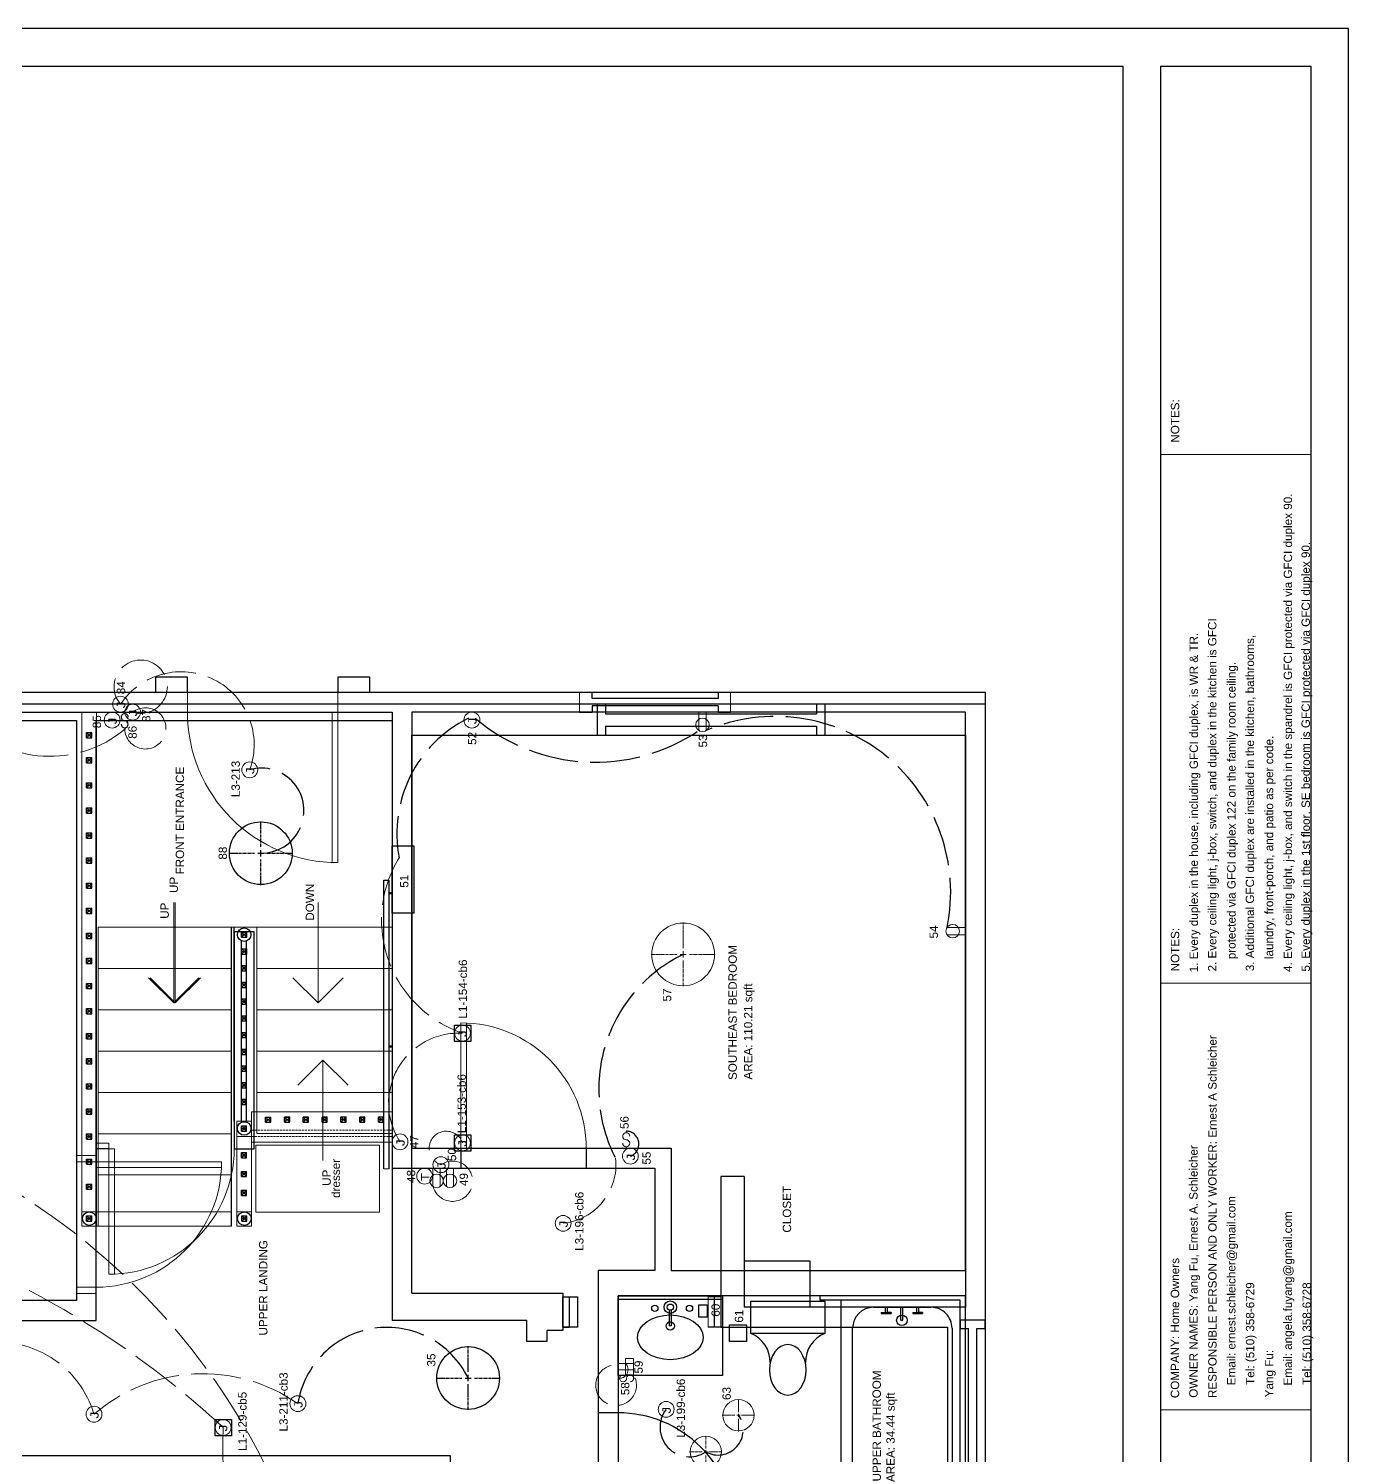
# Model space of a CAD drawing. Header units: inches. Extents: x 12 to 619, y -4 to 515.
# Drawn here: x 303.6 to 619.4, y 174 to 515.3 of the extents above; entities that cross this region are included whole.
import ezdxf

# ---------------------------------------------------------------- set-up
doc = ezdxf.new("R2010")
doc.units = ezdxf.units.IN
doc.header["$MEASUREMENT"] = 0
for name, pattern in [('ACAD_ISO02W100', [15, 12, -3]), ('CENTER2', [1.125, 0.75, -0.125, 0.125, -0.125]), ('DASHED', [0.75, 0.5, -0.25])]:
    doc.linetypes.add(name, pattern=pattern)
doc.layers.get('0').update_dxf_attribs({"color": 1, "lineweight": 9})
for name, color, linetype, lineweight in [('00-page-edge', 7, 'Continuous', 9), ('A101-Floorplan-1st-floor', 7, 'Continuous', 9), ('A201-Floorplan-2nd-floor', 7, 'Continuous', 9), ('A201-Text', 7, 'Continuous', 9), ('E201-Electrical-2nd-floor', 7, 'Continuous', 9)]:
    doc.layers.add(name, color=color, linetype=linetype, lineweight=lineweight)
doc.layers.add('Title Block', color=7, linetype='Continuous')
doc.layers.get('0').off()
doc.styles.add('Reg', font='Courier New.ttf', dxfattribs={"height": 1})
doc.styles.get("Standard").update_dxf_attribs({"font": 'Arial.ttf', "height": 2})

# ---------------------------------------------------------------- blocks, each defined once
blk = doc.blocks.new('L2-SE-bedroom-window')
at = {"lineweight": 30}
blk.add_line((0, -33.125), (0, -36.125), dxfattribs=at)
at = {"layer": 'A201-Floorplan-2nd-floor'}
for p, q in [((4.75, 0), (0, 0)), ((0, -36.125), (4.75, -36.125))]:
    blk.add_line(p, q, dxfattribs=at)
at = {"layer": 'A201-Floorplan-2nd-floor', "lineweight": 30}
for p, q in [((0, 0), (0, -3)), ((4.75, 0), (4.75, -3)), ((1.5, -3), (0, -3)), ((1.5, -33.125), (1.5, -3)), ((3.25, -3), (4.75, -3)), ((3.25, -33.125), (3.25, -3)), ((1.5, -33.125), (0, -33.125)), ((4.75, -33.125), (3.25, -33.125)), ((4.75, -33.125), (4.75, -36.125))]:
    blk.add_line(p, q, dxfattribs=at)
blk = doc.blocks.new('L2-bathroom-door')
at = {"lineweight": 30}
for p, q in [((0, -28), (0, 0)), ((1.25, 0), (0, 0)), ((0, 0), (0, 0)), ((1.25, -27.97), (1.25, 0))]:
    blk.add_line(p, q, dxfattribs=at)
blk.add_arc((0, 0), 28, 270, 0, dxfattribs=at)
blk = doc.blocks.new('L2-SE-bedroom')
at = {"layer": 'A201-Floorplan-2nd-floor'}
for p, q in [((30, 0), (0, 0)), ((0, 0), (0, -1.38)), ((0, -1.38), (29.97, -1.38))]:
    blk.add_line(p, q, dxfattribs=at)
blk.add_arc((0, 0), 30, 270, 0, dxfattribs=at)
blk = doc.blocks.new('L2-bathroom-bath-tub')
at = {"lineweight": 30}
for p, q in [((-1, 0), (0, 0)), ((-58.68, 0), (-59.68, 0)), ((-58.68, -33.5), (-58.68, 0)), ((-1, -33.5), (-1, 0)), ((-58.68, -5), (-1, -5)), ((-51.34, -7.77), (-7.72, -7.77)), ((-56.34, -26.56), (-56.34, -12.77)), ((-2.72, -12.77), (-2.72, -26.56)), ((-58.68, -33.5), (-1, -33.5)), ((-7.72, -31.56), (-51.34, -31.56))]:
    blk.add_line(p, q, dxfattribs=at)
for centre, start, end in [((-51.34, -12.77), 90, 180), ((-7.72, -12.77), 0, 90), ((-51.34, -26.56), 180, 270), ((-7.72, -26.56), 270, 0)]:
    blk.add_arc(centre, 5, start, end, dxfattribs=at)
blk = doc.blocks.new('L2-bathroom-window')
at = {"lineweight": 30}
for p, q in [((0, 0), (0, 6)), ((0, 6), (2, 6)), ((2, 6), (2, 4)), ((2, 6), (2, 4)), ((2, 4), (46.18, 4)), ((48.18, 6), (46.18, 6)), ((46.18, 6), (46.18, 4)), ((48.18, 0), (48.18, 6)), ((2, 0), (0, 0)), ((2, 2), (2, 0)), ((2, 0), (2, 2)), ((2, 2), (46.18, 2)), ((46.18, 2), (46.18, 0)), ((46.18, 0), (48.18, 0))]:
    blk.add_line(p, q, dxfattribs=at)
blk = doc.blocks.new('L2-bathroom-switch-58')
at = {"layer": 'E201-Electrical-2nd-floor'}
for p, q in [((0, -0.37, -47.38), (0, 0, -47.38)), ((0, -3.74, -47.38), (0, -4.11, -47.38))]:
    blk.add_line(p, q, dxfattribs=at)
for centre, start, end in [((0, -1.21, -47.38), 0, 180), ((0, -1.22, -47.38), 180, 270), ((0, -2.9, -47.38), 180, 90)]:
    blk.add_arc(centre, 0.84, start, end, dxfattribs=at)
blk = doc.blocks.new('L2-humidity-sensor-60')
at = {"layer": 'E201-Electrical-2nd-floor', "lineweight": 30}
for p, q in [((-1.49, -0.94, -95.25), (-1.49, 1.06, -95.25)), ((-1.49, 1.06, -95.25), (1.51, 1.06, -95.25)), ((1.51, 1.06, -95.25), (1.51, -0.94, -95.25)), ((1.51, -0.94, -95.25), (-1.49, -0.94, -95.25))]:
    blk.add_line(p, q, dxfattribs=at)
blk = doc.blocks.new('L2-bathroom-exhaust-61')
at = {"layer": 'E201-Electrical-2nd-floor', "lineweight": 30}
for p, q in [((-1.87, -1.98, -94.75), (-1.87, 2.02, -94.75)), ((-1.87, 2.02, -94.75), (2.13, 2.02, -94.75)), ((2.13, 2.02, -94.75), (2.13, -1.98, -94.75)), ((2.13, -1.98, -94.75), (-1.87, -1.98, -94.75))]:
    blk.add_line(p, q, dxfattribs=at)
blk = doc.blocks.new('*U44')
at = {"layer": 'E201-Electrical-2nd-floor', "color": 0, "linetype": 'CENTER2', "transparency": 16777216}
for p, q in [((0, 0.75), (0, 3.87)), ((-3.87, 0), (-0.75, 0)), ((0.75, 0), (3.87, 0)), ((0, -3.87), (0, -0.75))]:
    blk.add_line(p, q, dxfattribs=at)
at = {"layer": 'E201-Electrical-2nd-floor', "color": 0, "linetype": 'Continuous', "transparency": 16777216}
for p, q in [((-0.375, 0), (0.375, 0)), ((0, -0.375), (0, 0.375))]:
    blk.add_line(p, q, dxfattribs=at)
blk = doc.blocks.new('L2-bathroom-ceiling-led-62')
at = {"layer": 'E201-Electrical-2nd-floor'}
blk.add_circle((0.14, 0, -94.62), 3.75, dxfattribs=at)
at = {"layer": 'E201-Electrical-2nd-floor', "linetype": 'CENTER2', "rotation": 270}
blk.add_blockref('*U44', (0.14, 0, -94.62), dxfattribs=at)
blk = doc.blocks.new('*U46')
at = {"layer": 'E201-Electrical-2nd-floor', "color": 0, "linetype": 'CENTER2', "transparency": 16777216}
for p, q in [((0, 0.75), (0, 3.87)), ((-3.87, 0), (-0.75, 0)), ((0.75, 0), (3.87, 0)), ((0, -3.87), (0, -0.75))]:
    blk.add_line(p, q, dxfattribs=at)
at = {"layer": 'E201-Electrical-2nd-floor', "color": 0, "linetype": 'Continuous', "transparency": 16777216}
for p, q in [((-0.375, 0), (0.375, 0)), ((0, -0.375), (0, 0.375))]:
    blk.add_line(p, q, dxfattribs=at)
blk = doc.blocks.new('L2-bathroom-ceiling-led-63')
at = {"layer": 'E201-Electrical-2nd-floor'}
blk.add_circle((0, 0, -94.75), 3.75, dxfattribs=at)
at = {"layer": 'E201-Electrical-2nd-floor', "linetype": 'CENTER2', "rotation": 270}
blk.add_blockref('*U46', (0, 0, -94.75), dxfattribs=at)
blk = doc.blocks.new('L2-wall-heater-51')
at = {"layer": 'E201-Electrical-2nd-floor', "lineweight": 30}
for p, q in [((0, -0.5, -12.5), (0, 4.75, -12.5)), ((0, 4.75, -12.5), (16, 4.75, -12.5)), ((16, -0.5, -12.5), (16, 4.75, -12.5)), ((0, 0, -12.5), (16, 0, -12.5)), ((0, -0.5, -12.5), (16, -0.5, -12.5))]:
    blk.add_line(p, q, dxfattribs=at)
blk = doc.blocks.new('L2-duplex-53')
at = {"layer": 'E201-Electrical-2nd-floor'}
for p, q in [((0, 1.73, -16.62), (-4.39, 1.73, -16.62)), ((0, 0, -16.62), (-4.38, 0, -16.62))]:
    blk.add_line(p, q, dxfattribs=at)
blk.add_circle((-3.03, 0.87, -16.62), 1.61, dxfattribs=at)
blk = doc.blocks.new('L2-duplex-54')
at = {"layer": 'E201-Electrical-2nd-floor'}
for p, q in [((-1.73, 0, -16.62), (-1.73, 4.38, -16.62)), ((0, 0, -16.62), (0, 4.39, -16.62))]:
    blk.add_line(p, q, dxfattribs=at)
blk.add_circle((-0.86, 3.03, -16.62), 1.61, dxfattribs=at)
blk = doc.blocks.new('L2-basic-switch-56')
at = {"layer": 'E201-Electrical-2nd-floor'}
for p, q in [((0.37, 0, -43.5), (0, 0, -43.5)), ((3.74, 0, -43.5), (4.11, 0, -43.5))]:
    blk.add_line(p, q, dxfattribs=at)
for centre, start, end in [((1.21, 0, -43.5), 90, 270), ((2.9, 0, -43.5), 270, 180), ((1.22, 0, -43.5), 270, 0)]:
    blk.add_arc(centre, 0.84, start, end, dxfattribs=at)
blk = doc.blocks.new('L2-ceiling-led-57')
blk.add_circle((0, 0, -91.5), 7.5)
at = {"layer": 'E201-Electrical-2nd-floor', "linetype": 'CENTER2'}
for p, q in [((0, 7.62, -91.5), (0, 1.5, -91.5)), ((-7.62, 0, -91.5), (-1.5, 0, -91.5)), ((1.5, 0, -91.5), (7.62, 0, -91.5)), ((0, -1.5, -91.5), (0, -7.62, -91.5))]:
    blk.add_line(p, q, dxfattribs=at)
at = {"layer": 'E201-Electrical-2nd-floor', "linetype": 'Continuous'}
for p, q in [((-0.75, 0, -91.5), (0.75, 0, -91.5)), ((0, 0.75, -91.5), (0, -0.75, -91.5))]:
    blk.add_line(p, q, dxfattribs=at)
at = {"layer": 'E201-Electrical-2nd-floor'}
blk.add_circle((0, 0, -91.5), 7.5, dxfattribs=at)
blk = doc.blocks.new('lower-landing-to-garage-door')
at = {"layer": 'A101-Floorplan-1st-floor'}
for p, q in [((30, 0), (28.62, 0)), ((30, 0), (30, -30)), ((28.62, 0), (28.62, -29.97))]:
    blk.add_line(p, q, dxfattribs=at)
blk.add_arc((30, 0), 30, 180, 270, dxfattribs=at)
blk = doc.blocks.new('spandrel-door')
at = {"layer": 'A101-Floorplan-1st-floor'}
for p, q in [((0, 0), (-30, 0)), ((0, -1.38), (0, 0)), ((0, -1.38), (-29.97, -1.38))]:
    blk.add_line(p, q, dxfattribs=at)
blk.add_arc((0, 0), 30, 180, 270, dxfattribs=at)
blk = doc.blocks.new('brick-facade-right-of-front-door')
at = {"lineweight": 30}
for p, q in [((3.625, 7.625), (0, 7.625)), ((0, 7.625), (0, 0)), ((3.625, 0), (3.625, 7.625)), ((0, 0), (3.625, 0))]:
    blk.add_line(p, q, dxfattribs=at)
blk = doc.blocks.new('brick-facade-left-of-front-door')
at = {"lineweight": 30}
for p, q in [((3.625, 0), (0, 0)), ((0, 0), (0, -7.625)), ((3.625, -7.625), (3.625, 0)), ((0, -7.625), (3.625, -7.625))]:
    blk.add_line(p, q, dxfattribs=at)
blk = doc.blocks.new('L2-bathroom-sink')
at = {"lineweight": 30}
for p, q in [((-19, -25), (-19, 0)), ((-19, 0), (0, 0)), ((-0.75, 0), (-0.75, -25)), ((0, 0), (0, -25)), ((-3.39, -12.25), (-7.17, -12.25)), ((-7.17, -12.75), (-7.17, -12.25)), ((-3.39, -12.75), (-7.17, -12.75)), ((0, -25), (-19, -25))]:
    blk.add_line(p, q, dxfattribs=at)
for centre, radius in [((-2.94, -8.81), 0.75), ((-7.19, -12.5), 1), ((-2.69, -12.5), 1.5), ((-2.69, -12.5), 0.75), ((-2.94, -17.09), 0.75)]:
    blk.add_circle(centre, radius, dxfattribs=at)
blk.add_ellipse((-9.9, -12.5), major_axis=(0, 7.83), ratio=0.682565, dxfattribs=at)
blk = doc.blocks.new('L2-toilet')
at = {"layer": 'A201-Floorplan-2nd-floor', "lineweight": 30}
for p, q in [((-7.75, 0), (-7.75, 17.75)), ((-7.75, 17.75), (0, 17.75)), ((0, 17.75), (0, 0)), ((0, 0), (-7.75, 0))]:
    blk.add_line(p, q, dxfattribs=at)
for centre, start, end in [((-14.44, 20.27), 267.5527, 339.3943), ((-14.44, -2.52), 20.6057, 92.4473)]:
    blk.add_arc(centre, 7.15, start, end, dxfattribs=at)
blk.add_ellipse((-16.43, 8.88), major_axis=(-6.05, 0), ratio=0.722961, start_param=4.712389, end_param=10.995574, dxfattribs=at)
blk = doc.blocks.new('L2-tub-hot-faucet')
at = {"layer": 'A201-Floorplan-2nd-floor', "lineweight": 30}
for p, q in [((-1.26, 1.41), (-1.51, 1.41)), ((-1.51, 1.41), (-1.51, -0.91)), ((-1.26, 1.41), (-1.26, -0.91)), ((0, 0.5), (-1.26, 0.5)), ((0, 0), (-1.26, 0)), ((-1.26, -0.91), (-1.26, 0)), ((-1.26, -0.91), (-1.51, -0.91))]:
    blk.add_line(p, q, dxfattribs=at)
blk = doc.blocks.new('L2-tub-faucets-and-drain')
at = {"layer": 'A201-Floorplan-2nd-floor', "lineweight": 30}
for p, q in [((0, 0.25), (3.11, 0.25)), ((0, 0.25), (0, -0.25)), ((0, -0.25), (3.11, -0.25))]:
    blk.add_line(p, q, dxfattribs=at)
blk.add_circle((0, 0), 1.25, dxfattribs=at)
at = {"lineweight": 30}
for p in [(3.11, 3.5), (3.11, -4)]:
    blk.add_blockref('L2-tub-hot-faucet', p, dxfattribs=at)
blk = doc.blocks.new('L2-ceiling-led-35')
at = {"layer": 'E201-Electrical-2nd-floor', "linetype": 'CENTER2', "lineweight": -3}
for p, q in [((0, 7.62, -81.46), (0, 1.5, -81.46)), ((-7.62, 0, -81.46), (-1.5, 0, -81.46)), ((1.5, 0, -81.46), (7.62, 0, -81.46)), ((0, -1.5, -81.46), (0, -7.62, -81.46))]:
    blk.add_line(p, q, dxfattribs=at)
at = {"layer": 'E201-Electrical-2nd-floor', "linetype": 'Continuous', "lineweight": -3}
for p, q in [((-0.75, 0, -81.46), (0.75, 0, -81.46)), ((0, 0.75, -81.46), (0, -0.75, -81.46))]:
    blk.add_line(p, q, dxfattribs=at)
at = {"layer": 'E201-Electrical-2nd-floor', "lineweight": -3}
blk.add_circle((0, 0, -81.46), 7.5, dxfattribs=at)
blk = doc.blocks.new('L2-j-box-47')
at = {"layer": 'E201-Electrical-2nd-floor'}
blk.add_circle((0, -1.9, -46.62), 1.9, dxfattribs=at)
at = {"layer": 'E201-Electrical-2nd-floor', "lineweight": 5, "style": 'Reg'}
blk.add_text('J', height=2, dxfattribs=at).set_placement((-1.25, -3.01, -46.62))
blk = doc.blocks.new('L2-thermostat-48')
at = {"layer": 'E201-Electrical-2nd-floor'}
blk.add_circle((-1.9, 0, -59.62), 1.9, dxfattribs=at)
at = {"layer": 'E201-Electrical-2nd-floor', "lineweight": 5, "style": 'Reg'}
blk.add_text('T', height=2, dxfattribs=at).set_placement((-3.15, -1.11, -59.62))
blk = doc.blocks.new('L2-j-box-50')
at = {"layer": 'E201-Electrical-2nd-floor'}
blk.add_circle((-0.1, -1.9, -2), 1.9, dxfattribs=at)
at = {"layer": 'E201-Electrical-2nd-floor', "lineweight": 5, "style": 'Reg'}
blk.add_text('J', height=2, dxfattribs=at).set_placement((-1.35, -3.01, -2))
blk = doc.blocks.new('L2-two-duplex-49')
at = {"layer": 'E201-Electrical-2nd-floor'}
for p, q in [((0, 2.46, -15.62), (-4.39, 2.46, -15.62)), ((0, 0.73, -15.62), (-4.38, 0.73, -15.62)), ((0, -0.74, -15.62), (-4.39, -0.74, -15.62)), ((0, -2.47, -15.62), (-4.38, -2.47, -15.62))]:
    blk.add_line(p, q, dxfattribs=at)
for centre in [(-3.03, 1.6, -15.62), (-3.03, -1.6, -15.62)]:
    blk.add_circle(centre, 1.61, dxfattribs=at)
blk = doc.blocks.new('L2-j-box-52')
at = {"layer": 'E201-Electrical-2nd-floor'}
blk.add_circle((-1.9, 0, -27), 1.9, dxfattribs=at)
at = {"layer": 'E201-Electrical-2nd-floor', "lineweight": 5, "style": 'Reg'}
blk.add_text('J', height=2, dxfattribs=at).set_placement((-3.15, -1.11, -27))
blk = doc.blocks.new('L2-j-box-84')
at = {"layer": 'E201-Electrical-2nd-floor'}
blk.add_circle((1.9, 0, -147), 1.9, dxfattribs=at)
at = {"layer": 'E201-Electrical-2nd-floor', "lineweight": 5, "style": 'Reg'}
blk.add_text('J', height=2, dxfattribs=at).set_placement((0.65, -1.11, -147))
blk = doc.blocks.new('L2-j-box-85')
at = {"layer": 'E201-Electrical-2nd-floor'}
blk.add_circle((-1.9, 0, -70.12), 1.9, dxfattribs=at)
at = {"layer": 'E201-Electrical-2nd-floor', "lineweight": 5, "style": 'Reg'}
blk.add_text('J', height=2, dxfattribs=at).set_placement((-3.15, -1.11, -70.12))
blk = doc.blocks.new('L2-motion-switch-86')
at = {"layer": 'E201-Electrical-2nd-floor', "lineweight": -3}
for p, q in [((-3.74, 0, -64.62), (-4.11, 0, -64.62)), ((-0.37, 0, -64.62), (0, 0, -64.62))]:
    blk.add_line(p, q, dxfattribs=at)
for centre, start, end in [((-2.9, 0, -64.62), 90, 360), ((-1.22, 0, -64.62), 90, 180), ((-1.21, 0, -64.62), 270, 90)]:
    blk.add_arc(centre, 0.84, start, end, dxfattribs=at)
blk = doc.blocks.new('L2-j-box-87')
at = {"layer": 'E201-Electrical-2nd-floor'}
blk.add_circle((0, -1.9, -70.25), 1.9, dxfattribs=at)
at = {"layer": 'E201-Electrical-2nd-floor', "lineweight": 5, "style": 'Reg'}
blk.add_text('J', height=2, dxfattribs=at).set_placement((-1.25, -3.01, -70.25))
blk = doc.blocks.new('L2-front-door')
at = {"layer": 'A201-Floorplan-2nd-floor'}
for p, q in [((-36, 0), (0, 0)), ((-35.97, 1.38), (0, 1.38))]:
    blk.add_line(p, q, dxfattribs=at)
at = {"layer": 'A201-Floorplan-2nd-floor', "lineweight": 30}
blk.add_line((0, 1.38), (0, 0), dxfattribs=at)
at = {"layer": 'A201-Floorplan-2nd-floor'}
blk.add_arc((0, 0), 36, 90, 180, dxfattribs=at)
blk = doc.blocks.new('L2-banister-rail')
at = {"layer": 'A201-Floorplan-2nd-floor', "lineweight": -3}
for p, q in [((292.34, -354.55), (291.09, -355.8)), ((292.34, -355.8), (291.09, -354.55)), ((291.09, -354.55), (291.09, -355.8)), ((291.09, -354.55), (292.34, -354.55)), ((292.34, -354.55), (292.34, -355.8)), ((291.09, -355.8), (292.34, -355.8))]:
    blk.add_line(p, q, dxfattribs=at)
at = {"layer": 'A201-Floorplan-2nd-floor', "lineweight": 5}
blk.add_line((291.71, -355.8), (291.71, -354.55), dxfattribs=at)
blk = doc.blocks.new('L2-dresser-in-front-of-banister')
at = {"layer": 'A201-Floorplan-2nd-floor', "lineweight": 5}
for p, q in [((232.25, -357.98), (232.25, -387.6)), ((248.25, -357.98), (232.25, -357.98)), ((248.25, -387.6), (248.25, -357.98)), ((232.25, -387.6), (248.25, -387.6))]:
    blk.add_line(p, q, dxfattribs=at)
blk = doc.blocks.new('L2-SW-bannister-ball')
at = {"layer": 'A201-Floorplan-2nd-floor', "lineweight": -3}
blk.add_circle((231.61, -355.22), 1.62, dxfattribs=at)
at = {"color": 1, "lineweight": 5}
blk.add_blockref('L2-banister-rail', (-60.1, -0.01), dxfattribs=at)
blk = doc.blocks.new('L2-SE-bannister-ball')
at = {"layer": 'A201-Floorplan-2nd-floor', "lineweight": -3}
blk.add_circle((252.25, -355.22), 1.62, dxfattribs=at)
at = {"color": 1, "lineweight": 5}
blk.add_blockref('L2-banister-rail', (-39.46, 0), dxfattribs=at)
blk = doc.blocks.new('L1-pt-5-bannister-ball')
at = {"layer": 'A201-Floorplan-2nd-floor', "lineweight": -3}
blk.add_circle((298.59, -355.2), 1.61, dxfattribs=at)
at = {"color": 1, "lineweight": 5}
blk.add_blockref('L2-banister-rail', (6.88, -0.02), dxfattribs=at)
blk = doc.blocks.new('L2-south-stairway-5-steps')
at = {"layer": 'A201-Floorplan-2nd-floor', "lineweight": 5}
for p, q in [((-49.375, 0), (0, 0)), ((-49.375, 0), (-49.375, -32.40625)), ((-39.5, 0), (-39.5, -32.40625)), ((-29.625, 0), (-29.625, -32.40625)), ((-19.75, 0), (-19.75, -32.40625)), ((-9.875, 0), (-9.875, -32.40625)), ((0, 0), (0, -32.40625))]:
    blk.add_line(p, q, dxfattribs=at)
blk = doc.blocks.new('L1-south-stairway-5-steps')
at = {"layer": 'A101-Floorplan-1st-floor', "lineweight": 5}
for p, q in [((-49.375, 0), (0, 0)), ((-49.375, 0), (-49.375, -32.40625)), ((-39.5, 0), (-39.5, -32.40625)), ((-29.625, 0), (-29.625, -32.40625)), ((-19.75, 0), (-19.75, -32.40625)), ((-9.875, 0), (-9.875, -32.40625)), ((0, 0), (0, -32.40625))]:
    blk.add_line(p, q, dxfattribs=at)
blk = doc.blocks.new('L2-south-stairway-handrail-to-L1')
at = {"layer": 'A201-Floorplan-2nd-floor', "lineweight": -3}
for p, q in [((-44.12, 1.25), (11.23, 1.25)), ((11.23, 0), (-44.12, 0)), ((-28.71, -0.75), (-28.71, 0)), ((-28.46, -0.75), (-28.46, 0)), ((8.09, 0), (8.09, -0.75)), ((8.34, 0), (8.34, -0.75)), ((11.23, 1.25), (11.23, 0))]:
    blk.add_line(p, q, dxfattribs=at)
blk = doc.blocks.new('L1-south-stairway-handrail')
at = {"layer": 'A101-Floorplan-1st-floor', "lineweight": -3}
for p, q in [((-57.8, 1.25), (11.23, 1.25)), ((11.23, 0), (-57.8, 0)), ((-28.71, -0.75), (-28.71, 0)), ((-28.46, -0.75), (-28.46, 0)), ((8.09, 0), (8.09, -0.75)), ((8.34, 0), (8.34, -0.75)), ((11.23, 1.25), (11.23, 0))]:
    blk.add_line(p, q, dxfattribs=at)
at = {"layer": 'A101-Floorplan-1st-floor', "lineweight": 5}
blk.add_line((-57.8, 1.25), (-57.8, 0), dxfattribs=at)
blk = doc.blocks.new('L1-arrow')
at = {"lineweight": 5}
for p, q in [((188.32, -365.98), (182.32, -359.98)), ((182.32, -365.98), (164.32, -365.98)), ((182.32, -365.98), (188.32, -365.98)), ((188.32, -365.98), (182.32, -371.98))]:
    blk.add_line(p, q, dxfattribs=at)
blk = doc.blocks.new('L1-south-east-bedroom-window')
at = {"layer": 'A101-Floorplan-1st-floor', "lineweight": -3}
for p, q in [((7.5, 54.5), (0, 54.5)), ((0, 54.5), (0, 52.5)), ((2.15, 52.5), (0, 52.5)), ((2.15, 52.5), (2.13, 2)), ((5.1, 52.5), (5.12, 2)), ((7.5, 52.5), (5.1, 52.5)), ((7.5, 54.5), (7.5, 52.5)), ((2.13, 2), (0, 2)), ((0, 2), (0, 0)), ((7.5, 0), (0, 0)), ((7.5, 2), (5.12, 2)), ((7.5, 2), (7.5, 0))]:
    blk.add_line(p, q, dxfattribs=at)
blk = doc.blocks.new('L2-bathoom-gfci-duplex-59')
at = {"layer": 'E201-Electrical-2nd-floor'}
for p, q in [((-1.57, 0, -47.38), (-1.57, -3.72, -47.38)), ((-1.57, 0, -47.38), (-1.57, -3.72, -47.38)), ((0, 0, -47.38), (0, -3.72, -47.38)), ((-2.75, -3.72, -47.38), (-2.75, -1.79, -47.38)), ((-2.75, -1.79, -47.38), (-2.75, -3.72, -47.38)), ((-2.75, -1.79, -47.38), (1.18, -1.79, -47.38)), ((1.18, -3.72, -47.38), (1.18, -1.79, -47.38)), ((-2.75, -3.72, -47.38), (1.18, -3.72, -47.38))]:
    blk.add_line(p, q, dxfattribs=at)
blk = doc.blocks.new('L1-154')
at = {"layer": 'E201-Electrical-2nd-floor', "lineweight": 30}
for p, q in [((-1.98, -1.95, -95.88), (-1.98, 1.9, -95.88)), ((-1.98, 1.9, -95.88), (0, 1.9, -95.88)), ((0, 1.9, -95.88), (1.93, 1.9, -95.88)), ((1.93, 1.9, -95.88), (1.93, -1.95, -95.88)), ((1.93, -1.95, -95.88), (-1.98, -1.95, -95.88))]:
    blk.add_line(p, q, dxfattribs=at)
at = {"layer": 'E201-Electrical-2nd-floor'}
blk.add_circle((0, 0, -95.88), 1.9, dxfattribs=at)
at = {"layer": 'E201-Electrical-2nd-floor', "lineweight": 5, "style": 'Reg'}
blk.add_text('J', height=2, dxfattribs=at).set_placement((-1.16, -0.99, -95.88))
blk = doc.blocks.new('L3-198-cb6')
at = {"layer": 'E201-Electrical-2nd-floor'}
blk.add_circle((0, 0), 1.9, dxfattribs=at)
at = {"layer": 'E201-Electrical-2nd-floor', "lineweight": 5, "style": 'Reg'}
blk.add_text('J', height=2, dxfattribs=at).set_placement((-1.25, -1.11))
blk = doc.blocks.new('L1-153-cb6')
at = {"layer": 'E201-Electrical-2nd-floor', "lineweight": 30}
for p, q in [((-1.98, -1.95), (-1.98, 1.9)), ((-1.98, 1.9), (0, 1.9)), ((0, 1.9), (1.93, 1.9)), ((1.93, 1.9), (1.93, -1.95)), ((1.93, -1.95), (-1.98, -1.95))]:
    blk.add_line(p, q, dxfattribs=at)
at = {"layer": 'E201-Electrical-2nd-floor'}
blk.add_circle((0, 0), 1.9, dxfattribs=at)
at = {"layer": 'E201-Electrical-2nd-floor', "lineweight": 5, "style": 'Reg'}
blk.add_text('J', height=2, dxfattribs=at).set_placement((-1.16, -0.99))
blk = doc.blocks.new('L1-129-cb5')
at = {"layer": 'E201-Electrical-2nd-floor', "lineweight": 30}
for p, q in [((-1.98, -1.95), (-1.98, 1.9)), ((-1.98, 1.9), (0, 1.9)), ((0, 1.9), (1.93, 1.9)), ((1.93, 1.9), (1.93, -1.95)), ((1.93, -1.95), (-1.98, -1.95))]:
    blk.add_line(p, q, dxfattribs=at)
at = {"layer": 'E201-Electrical-2nd-floor'}
blk.add_circle((0, 0), 1.9, dxfattribs=at)
at = {"layer": 'E201-Electrical-2nd-floor', "lineweight": 5, "style": 'Reg'}
blk.add_text('J', height=2, dxfattribs=at).set_placement((-1.16, -0.99))
blk = doc.blocks.new('L3-209-cb3')
at = {"layer": 'E201-Electrical-2nd-floor'}
blk.add_circle((0, 0), 1.9, dxfattribs=at)
at = {"layer": 'E201-Electrical-2nd-floor', "lineweight": 5, "style": 'Reg'}
blk.add_text('J', height=2, dxfattribs=at).set_placement((-1.25, -1.11))
blk = doc.blocks.new('L3-208')
at = {"layer": 'E201-Electrical-2nd-floor'}
blk.add_circle((0, 0), 1.9, dxfattribs=at)
at = {"layer": 'E201-Electrical-2nd-floor', "lineweight": 5, "style": 'Reg'}
blk.add_text('J', height=2, dxfattribs=at).set_placement((-1.25, -1.11))
blk = doc.blocks.new('*U401')
at = {"layer": 'E201-Electrical-2nd-floor', "color": 0, "linetype": 'CENTER2', "lineweight": -3, "transparency": 16777216}
for p, q in [((0, 1.5), (0, 7.62)), ((-7.62, 0), (-1.5, 0)), ((1.5, 0), (7.62, 0)), ((0, -7.62), (0, -1.5))]:
    blk.add_line(p, q, dxfattribs=at)
at = {"layer": 'E201-Electrical-2nd-floor', "color": 0, "linetype": 'Continuous', "lineweight": -3, "transparency": 16777216}
for p, q in [((-0.75, 0), (0.75, 0)), ((0, -0.75), (0, 0.75))]:
    blk.add_line(p, q, dxfattribs=at)
blk = doc.blocks.new('L2-pendant-light-88')
at = {"layer": 'E201-Electrical-2nd-floor', "lineweight": -3}
blk.add_circle((0, 0, -85.88), 7.5, dxfattribs=at)
at = {"layer": 'E201-Electrical-2nd-floor', "linetype": 'CENTER2', "lineweight": -3, "rotation": 270}
blk.add_blockref('*U401', (0, 0, -85.88), dxfattribs=at)
blk = doc.blocks.new('L3-212')
at = {"layer": 'E201-Electrical-2nd-floor'}
blk.add_circle((0, 0), 1.9, dxfattribs=at)
at = {"layer": 'E201-Electrical-2nd-floor', "lineweight": 5, "style": 'Reg'}
blk.add_text('J', height=2, dxfattribs=at).set_placement((-1.25, -1.11))
blk = doc.blocks.new('L3-196')
at = {"layer": 'E201-Electrical-2nd-floor'}
blk.add_circle((0, 0), 1.9, dxfattribs=at)
at = {"layer": 'E201-Electrical-2nd-floor', "lineweight": 5, "style": 'Reg'}
blk.add_text('J', height=2, dxfattribs=at).set_placement((-1.25, -1.11))
blk = doc.blocks.new('E101-Notes')
at = {"layer": 'Title Block', "lineweight": 5}
for s, p in [('1. Every duplex in the house, including GFCI duplex, is WR & TR.', (-8.26, -1.07)), ('2. Every ceiling light, j-box, switch, and duplex in the kitchen is GFCI', (-8.06, -5.49)), ('protected via GFCI duplex 122 on the family room ceiling.', (-5.13, -10.08)), ('3. Additional GFCI duplex are installed in the kitchen, bathrooms,', (-7.99, -14.5)), ('laundry, front-porch, and patio as per code.', (-5.08, -19.08)), ('4. Every ceiling light, j-box, and switch in the spandrel is GFCI protected via GFCI duplex 90.', (-8.19, -23.59)), ('5. Every duplex in the 1st floor, SE bedroom is GFCI protected via GFCI duplex 90.', (-8.09, -27.86))]:
    blk.add_text(s, height=2, dxfattribs=at).set_placement(p)

msp = doc.modelspace()

# ---------------------------------------------------------------- linework, layer by layer
at = {"layer": '00-page-edge', "lineweight": 5}
for p, q in [((574.4, 413.46), (610.4, 413.46)), ((574.4, 286.96), (610.4, 286.96)), ((574.4, 184.96), (610.4, 184.96))]:
    msp.add_line(p, q, dxfattribs=at)
at = {"layer": '00-page-edge', "lineweight": -3}
for points in [[(12.1, -4.04), (619.4, -4.04), (619.4, 515.31), (12.1, 515.31)], [(565.4, 4.96), (21.1, 4.96), (21.1, 506.31), (565.4, 506.31)]]:
    msp.add_lwpolyline(points, close=True, dxfattribs=at)
at = {"layer": 'A101-Floorplan-1st-floor', "lineweight": -3}
for p, q in [((285.72, 353.82), (532.5, 353.82)), ((532.5, 353.82), (532.5, 51.29)), ((319.82, 206.32), (319.82, 349.82)), ((319.82, 349.82), (390.6, 349.82)), ((390.6, 349.82), (390.6, 206.32)), ((395.35, 212.82), (395.35, 346.32)), ((395.35, 346.32), (527.75, 346.32)), ((527.75, 346.32), (527.75, 209.51)), ((352.2, 251), (352.2, 300.38)), ((322.82, 247.37), (319.82, 247.37)), ((474.81, 240.76), (469.23, 240.76)), ((469.23, 240.76), (469.23, 204.76)), ((474.81, 240.76), (474.81, 209.51)), ((490.6, 220.51), (474.81, 220.51)), ((490.6, 209.51), (490.6, 220.51)), ((395.35, 212.82), (431.45, 212.82)), ((431.45, 212.82), (431.45, 203.94)), ((431.45, 204.76), (431.45, 212.01)), ((431.45, 212.01), (434.95, 212.01)), ((432.95, 212.01), (432.95, 204.76)), ((434.95, 212.01), (434.95, 204.76)), ((467.73, 204.76), (467.73, 212.01)), ((469.23, 212.01), (469.23, 204.76)), ((527.75, 209.51), (474.81, 209.51)), ((95.44, 206.32), (319.82, 206.32)), ((422.85, 206.32), (390.6, 206.32)), ((422.85, 201.26), (422.85, 206.32)), ((431.45, 203.94), (427.6, 203.94)), ((427.6, 203.94), (427.6, 201.26)), ((431.45, 204.76), (432.95, 204.76)), ((434.95, 204.76), (431.45, 204.76)), ((469.23, 204.76), (466.23, 204.76)), ((469.23, 204.76), (523.48, 204.76)), ((523.48, 204.76), (523.48, 147.16)), ((427.6, 201.26), (422.85, 201.26))]:
    msp.add_line(p, q, dxfattribs=at)
at = {"layer": 'A101-Floorplan-1st-floor', "lineweight": 5}
for p, q in [((320.26, 300.38), (320.26, 251)), ((352.2, 300.38), (320.26, 300.38)), ((352.2, 290.5), (320.26, 290.5)), ((352.2, 280.63), (320.26, 280.63)), ((352.2, 270.75), (320.26, 270.75)), ((352.2, 260.88), (320.26, 260.88)), ((352.2, 251), (320.26, 251)), ((319.82, 245.79), (315.07, 245.79)), ((322.82, 248.75), (319.82, 248.75)), ((322.82, 247.37), (322.82, 248.75)), ((319.82, 244.29), (315.07, 244.29)), ((315.07, 214.26), (319.82, 214.26)), ((315.07, 212.76), (319.82, 212.76)), ((466.23, 204.76), (466.23, 212.01)), ((466.23, 212.01), (469.23, 212.01)), ((319.82, 206.32), (318.45, 206.32))]:
    msp.add_line(p, q, dxfattribs=at)
at = {"layer": 'A101-Floorplan-1st-floor', "lineweight": -3}
msp.add_lwpolyline([(278.32, 349.82), (315.07, 349.82), (315.07, 211.07), (58.07, 211.07), (58.07, 454.25), (280.22, 454.25), (280.22, 349.82)], dxfattribs=at)
msp.add_lwpolyline([(357.57, 247.37), (357.57, 299.27), (352.82, 299.27), (352.82, 247.37)], close=True, dxfattribs=at)
at = {"layer": 'A201-Floorplan-2nd-floor', "lineweight": -3}
for p, q in [((90.69, 356.57), (532.5, 356.57)), ((532.5, 356.57), (532.5, 35.27)), ((352.2, 228.88), (352.2, 300.38)), ((352.82, 254), (352.82, 300.38)), ((354.55, 254), (354.55, 297.12)), ((355.8, 254), (355.8, 297.11)), ((407.04, 247.5), (407.04, 242.75)), ((437.04, 247.5), (437.04, 242.75)), ((444.65, 184.25), (439.9, 184.25))]:
    msp.add_line(p, q, dxfattribs=at)
at = {"layer": 'A201-Floorplan-2nd-floor', "lineweight": 5}
for p, q in [((341.64, 351.82), (341.64, 356.57)), ((377.64, 351.82), (377.64, 356.57)), ((316.35, 351.82), (316.35, 228.88)), ((319.85, 351.82), (319.85, 228.88)), ((320.26, 300.38), (320.26, 228.88)), ((352.2, 300.38), (320.26, 300.38)), ((390.6, 300.38), (352.2, 300.38)), ((352.2, 290.5), (320.26, 290.5)), ((352.2, 280.63), (320.26, 280.63)), ((352.2, 270.75), (320.26, 270.75)), ((352.2, 260.88), (320.26, 260.88)), ((390.6, 256.25), (356.98, 256.25)), ((356.98, 228.88), (356.98, 256.25)), ((390.6, 249), (390.6, 256.25)), ((353.48, 228.88), (353.48, 254)), ((353.48, 254), (356.98, 254)), ((352.2, 251), (320.26, 251)), ((356.98, 250.36), (353.48, 250.36)), ((390.6, 249), (356.98, 249)), ((352.2, 241.13), (320.26, 241.13)), ((352.2, 232.32), (316.35, 232.32)), ((353.48, 232.32), (356.98, 232.32)), ((316.35, 228.88), (352.2, 228.88)), ((353.48, 228.88), (356.98, 228.88))]:
    msp.add_line(p, q, dxfattribs=at)
at = {"layer": 'A201-Floorplan-2nd-floor', "linetype": 'DASHED', "lineweight": 5}
for p, q in [((356.98, 251.86), (390.6, 251.86)), ((356.98, 250.36), (390.6, 250.36))]:
    msp.add_line(p, q, dxfattribs=at)
at = {"layer": 'A201-Floorplan-2nd-floor', "lineweight": -3}
for points in [[(221.79, 173.94), (221.79, 40.03), (95.41, 39.94), (95.41, 351.82), (390.6, 351.82), (390.6, 242.75), (453.45, 242.75), (453.45, 218.25), (439.9, 218.25), (439.9, 152.5), (404.56, 152.5), (404.56, 173.94), (221.78, 173.94)], [(366.1, 254.97), (364.85, 254.97)], [(370.6, 254.97), (369.35, 254.97)], [(375.1, 254.97), (373.85, 254.97)], [(379.6, 254.97), (378.36, 254.97)], [(384.1, 254.97), (382.85, 254.97)]]:
    msp.add_lwpolyline(points, dxfattribs=at)
for points in [[(457.33, 247.5), (457.33, 218.25), (527.75, 218.25), (527.75, 351.82), (395.35, 351.82), (395.35, 247.5)], [(527.75, 212.19), (444.65, 212.19), (444.65, 152.5), (527.75, 152.5)]]:
    msp.add_lwpolyline(points, close=True, dxfattribs=at)
at = {"layer": 'E201-Electrical-2nd-floor'}
msp.add_circle((447.6, 245.61), 1.9, dxfattribs=at)
at = {"layer": 'E201-Electrical-2nd-floor', "linetype": 'ACAD_ISO02W100', "lineweight": 5}
for centre, radius, start, end in [((330.45, 357.9), 6.38, 252.5281, 221.0317), ((340.14, 344.01), 17.46, 339.9444, 146.2281), ((331.56, 347.93), 4.93, 182.6, 127.8808), ((308.77, 369.17), 27.92, 223.5718, 309.7674), ((416.65, 302.09), 28.57, 148.5392, 251.2176), ((406.56, 258.26), 16.8, 86.9786, 213.1877), ((214.63, 98.5), 163, 348.7833, 136.9245), ((403.56, 247.49), 4.11, 18.8836, 251.8039), ((405.04, 239.63), 4.82, 195.2058, 124.8998), ((430, 243.63), 14.15, 276.1907, 6.1902), ((204.13, 23.03), 214.94, 47.1939, 119.656), ((296.23, 177.08), 24.05, 16.4895, 142.952), ((444.18, 190.83), 4.88, 103.9957, 20.0762), ((444.95, 194.58), 2.1, 261.777, 44.8188), ((345.31, 153.75), 39.83, 55.1672, 130.7981), ((551.43, 175.74), 201.3, 178.5799, 207.303)]:
    msp.add_arc(centre, radius, start, end, dxfattribs=at)
at = {"layer": 'E201-Electrical-2nd-floor', "linetype": 'ACAD_ISO02W100', "lineweight": -3}
for centre, radius, start, end in [((422.54, 322.76), 30.81, 116.3768, 190.7699), ((439.19, 384.24), 44.39, 229.7467, 303.9743), ((482.21, 308.78), 42.02, 348.3368, 113.0887), ((359.34, 328.26), 10.17, 269.1232, 105.9945), ((475.9, 261.63), 35.85, 115.9206, 207.3703), ((446.53, 248.52), 3.1, 290.2142, 88.6737), ((389.39, 183.08, -13.66), 21.59, 26.0483, 171.0296), ((461.73, 180.76), 7.04, 142.2326, 303.8505), ((468.59, 180.15), 6.01, 240.6695, 35.8099)]:
    msp.add_arc(centre, radius, start, end, dxfattribs=at)
at = {"layer": 'Title Block', "lineweight": -3}
for p, q in [((574.4, 506.31), (574.4, 4.96)), ((574.4, 506.31), (610.4, 506.31)), ((610.4, 506.31), (610.4, 4.96))]:
    msp.add_line(p, q, dxfattribs=at)

# ---------------------------------------------------------------- block references
at = {"lineweight": 5, "rotation": 89.99999999999999}
for name, p in [('L2-front-door', (377.64, 351.82)), ('L2-south-stairway-handrail-to-L1', (389.85, 300.38)), ('L1-south-stairway-handrail', (389.85, 300.38)), ('L2-south-stairway-5-steps', (358.2, 300.38)), ('L1-south-stairway-5-steps', (358.2, 300.38)), ('L1-pt-5-bannister-ball', (0, 0)), ('L2-SE-bannister-ball', (0, 0)), ('L2-dresser-in-front-of-banister', (0, 0)), ('L2-SW-bannister-ball', (-37.07, -0.92)), ('L2-SW-bannister-ball', (0.05, -0.92)), ('L3-209-cb3', (368.06, 186.44)), ('L1-129-cb5', (350.19, 180.72))]:
    msp.add_blockref(name, p, dxfattribs=at)
at = {"color": 1, "lineweight": 5, "rotation": 89.99999999999999}
for p in [(-37.07, 54.6), (-37.07, 48.6), (-37.07, 42.6), (-37.07, 36.6), (-37.07, 30.6), (-37.07, 24.6), (-37.07, 18.6), (-37.07, 12.6), (-37.07, 6.6), (0.02, 2.88), (-37.07, 0.6), (0, -1.12), (-37.07, -5.4), (0, -5.12), (-37.07, -11.4), (0, -9.12), (0, -13.12), (-37.07, -17.4), (0, -17.12), (0, -21.12), (-37.07, -23.4), (0, -25.12), (-37.07, -29.4), (0, -29.12), (-37.07, -35.4), (0, -33.12), (5.8, -37.37), (10.3, -37.37), (14.8, -37.37), (19.3, -37.37), (23.8, -37.33), (28.3, -37.37), (32.8, -37.33), (-37.07, -41.4), (0, -45.85), (-37.07, -47.4), (-37.07, -53.4), (0, -50.35), (0, -54.85)]:
    msp.add_blockref('L2-banister-rail', p, dxfattribs=at)
at = {"lineweight": -3, "rotation": 89.99999999999999}
for name, p in [('L2-SE-bedroom', (407.04, 247.5)), ('L2-tub-faucets-and-drain', (512.55, 206.36))]:
    msp.add_blockref(name, p, dxfattribs=at)
at = {"layer": '00-page-edge', "lineweight": 5, "rotation": 89.99999999999999}
msp.add_blockref('E101-Notes', (582.31, 297.85), dxfattribs=at)
at = {"layer": 'A101-Floorplan-1st-floor', "lineweight": 5}
for name, p, rotation in [('L1-south-east-bedroom-window', (494.14, 346.32), 89.99999999999999), ('L1-arrow', (704.34, 470.59), 270), ('L1-arrow', (8.07, 80.27), 89.99999999999999)]:
    msp.add_blockref(name, p, dxfattribs=dict(at, rotation=rotation))
at = {"layer": 'A101-Floorplan-1st-floor', "lineweight": -3, "rotation": 89.99999999999999}
for name, p in [('spandrel-door', (322.82, 247.37)), ('lower-landing-to-garage-door', (319.82, 214.29))]:
    msp.add_blockref(name, p, dxfattribs=at)
at = {"layer": 'A201-Floorplan-2nd-floor', "lineweight": -3, "rotation": 89.99999999999999}
for name, p in [('brick-facade-right-of-front-door', (341.64, 356.57)), ('brick-facade-left-of-front-door', (377.64, 356.57)), ('L2-SE-bedroom-window', (435.46, 351.82)), ('L2-bathroom-sink', (444.65, 212.19)), ('L2-bathroom-bath-tub', (493, 212.19)), ('L2-toilet', (494.15, 210.94)), ('L2-bathroom-window', (532.5, 158.25)), ('L2-bathroom-door', (444.65, 156.25))]:
    msp.add_blockref(name, p, dxfattribs=at)
at = {"layer": 'A201-Floorplan-2nd-floor', "lineweight": 5, "rotation": 270}
for p in [(704.72, 470.59), (738.87, 470.59)]:
    msp.add_blockref('L1-arrow', p, dxfattribs=at)
at = {"layer": 'E201-Electrical-2nd-floor', "lineweight": 5, "rotation": 89.99999999999999}
for name, p in [('L2-j-box-84', (325.63, 351.82, 147)), ('L2-j-box-85', (323.63, 351.82, 70.12)), ('L2-motion-switch-86', (326.63, 351.82, 64.62)), ('L2-j-box-87', (326.63, 351.82, 70.25)), ('L2-j-box-52', (409.69, 351.82, 27)), ('L3-212', (356.54, 338.03)), ('L2-pendant-light-88', (359.19, 318.08, 85.88)), ('L1-154', (407.45, 275.04, 95.88)), ('L2-j-box-47', (390.6, 249.06, 46.62)), ('L1-153-cb6', (407.45, 248.82)), ('L2-thermostat-48', (398.38, 242.75, 59.62)), ('L2-two-duplex-49', (402.84, 242.75, 15.62)), ('L2-j-box-50', (400.38, 243.68, 2)), ('L3-196', (431.52, 229.56)), ('L2-ceiling-led-35', (408.79, 192.56, 81.46)), ('L2-bathoom-gfci-duplex-59', (444.65, 196.06, 47.38)), ('L3-208', (319.29, 183.9)), ('L3-198-cb6', (456.16, 185.07))]:
    msp.add_blockref(name, p, dxfattribs=at)
at = {"layer": 'E201-Electrical-2nd-floor', "lineweight": -3, "rotation": 89.99999999999999}
for name, p in [('L2-duplex-53', (465.73, 351.82, 16.62)), ('L2-wall-heater-51', (395.35, 303.75, 12.5)), ('L2-ceiling-led-57', (460.23, 293.88, 91.5)), ('L2-duplex-54', (527.75, 300.29, 16.62)), ('L2-basic-switch-56', (446.6, 247.5, 43.5)), ('L2-humidity-sensor-60', (465.06, 208.57, 95.25)), ('L2-bathroom-exhaust-61', (473.37, 203.19, 94.75)), ('L2-bathroom-switch-58', (444.65, 192.5, 47.38)), ('L2-bathroom-ceiling-led-63', (473.46, 183.66, 94.75)), ('L2-bathroom-ceiling-led-62', (465.65, 174.78, 94.62))]:
    msp.add_blockref(name, p, dxfattribs=at)

# ---------------------------------------------------------------- texts
at = {"layer": 'A101-Floorplan-1st-floor', "lineweight": 5}
for p in [(339.36, 308.56), (375.92, 238.52)]:
    msp.add_text('UP', height=2, rotation=90, dxfattribs=at).set_placement(p)
at = {"layer": 'A201-Floorplan-2nd-floor', "lineweight": 5}
for s, p in [('DOWN', (371.93, 301.93)), ('UP', (337.17, 302.39)), ('dresser', (378.13, 235.64))]:
    msp.add_text(s, height=2, rotation=90, dxfattribs=at).set_placement(p)
at = {"layer": 'A201-Text', "lineweight": 5}
for s, p in [('FRONT ENTRANCE', (340.83, 313)), ('SOUTHEAST BEDROOM', (473.06, 263.84)), ('AREA: 110.21 sqft', (476.77, 263.94)), ('CLOSET', (486.06, 227.33)), ('UPPER LANDING', (360.77, 202.73)), ('UPPER BATHROOM', (507.53, 167.83)), ('AREA: 34.44 sqft', (510.84, 167.68))]:
    msp.add_text(s, height=2, rotation=90, dxfattribs=at).set_placement(p)
at = {"layer": 'E201-Electrical-2nd-floor', "lineweight": 5}
for s, p in [('84', (326.73, 356.1)), ('87', (332.78, 349.45)), ('85', (320.96, 347.97)), ('86', (329.49, 345.44)), ('52', (410.74, 343.98)), ('53', (465.96, 343.37)), ('L3-213', (354.17, 331.48)), ('88', (351.09, 316.54)), ('51', (394.49, 309.83)), ('54', (521.17, 297.69)), ('L1-154-cb6', (408.52, 278.52)), ('57', (457.38, 282.61)), ('L1-153-cb6', (408.25, 251.12)), ('56', (447.18, 252.11)), ('47', (396.85, 247.52)), ('50', (405.93, 244.45)), ('55', (452.47, 243.6)), ('48', (396.14, 239.23)), ('49', (408.75, 238.48)), ('L3-196-cb6', (436.38, 222.98)), ('60', (469, 207.23)), ('61', (474.6, 205.81)), ('35', (400.96, 195.31)), ('59', (450.57, 193.63)), ('L3-211-cb3', (365.62, 179.77)), ('58', (447.36, 188.45)), ('L3-199-cb6', (460.67, 178.28)), ('L1-129-cb5', (355.79, 175.13)), ('63', (471.62, 187.31))]:
    msp.add_text(s, height=2, rotation=90, dxfattribs=at).set_placement(p)
at = {"layer": 'E201-Electrical-2nd-floor', "lineweight": 5, "style": 'Reg'}
msp.add_text('J', height=2, rotation=90, dxfattribs=at).set_placement((448.72, 244.36))
at = {"layer": 'Title Block', "lineweight": 5}
for s, p in [('NOTES:', (578.91, 416.26)), ('NOTES:', (578.91, 289.81)), ('RESPONSIBLE PERSON AND ONLY WORKER: Ernest A Schleicher', (587.85, 187.77)), ('OWNER NAMES: Yang Fu, Ernest A. Schleicher', (583.31, 187.84)), ('Email: ernest.schleicher@gmail.com', (592.36, 190.84)), ('Email: angela.fuyang@gmail.com', (605.87, 190.77)), ('COMPANY: Home Owners', (578.89, 187.74)), ('Tel: (510) 358-6729', (596.86, 190.92)), ('Tel: (510) 358-6728', (610.41, 190.91)), ('Yang Fu:', (601.39, 187.95))]:
    msp.add_text(s, height=2, rotation=90, dxfattribs=at).set_placement(p)

doc.saveas('drawing.dxf')
